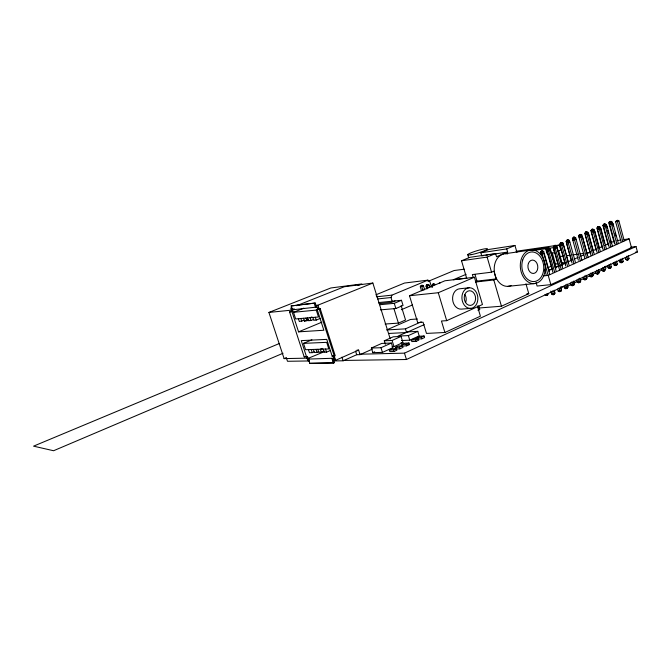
<?xml version="1.0" encoding="UTF-8"?>
<svg xmlns="http://www.w3.org/2000/svg" width="671" height="671" viewBox="0 0 671 671"><rect width="100%" height="100%" fill="white"/><g stroke="black" fill="none" stroke-linecap="round" stroke-linejoin="round"><path stroke-width="1.01" d="M392.241 301.472L391.025 297.538L391.914 295.148L427.88 280.159L429.775 281.334L431.512 287.096M421.497 290.761L420.281 286.76L421.69 285.309L423.451 285.863L424.668 289.864M426.924 289.025L426.026 286.072L426.563 284.982L428.165 284.529L429.222 285.167L429.817 287.138M431.939 285.36L433.357 283.883L435.16 284.445L431.939 285.36L432.535 287.339M547.695 294.863L548.274 293.73L544.936 294.644L546.026 295.324L547.695 294.863L546.026 295.324M554.187 291.835L554.766 290.702M550.79 291.097L551.637 294.074L553.609 294.686L555.009 293.152L554.171 290.174M560.62 288.84L561.199 287.708M557.601 289.05L558.155 291.029L559.253 291.709L560.931 291.256L561.518 290.107L560.688 287.146M564.051 285.989L564.613 288.01L565.712 288.689L567.381 288.228L567.968 287.096L567.121 284.068M573.286 282.927L573.864 281.812M570.442 283.019L571.004 285.024L572.095 285.695L573.764 285.242L574.342 284.11L573.504 281.099M576.783 280.067L577.337 282.063L578.419 282.734L580.08 282.281L580.667 281.149L579.828 278.155M583.049 277.148L583.602 279.136L584.676 279.807L586.337 279.354L586.915 278.23L586.093 275.244M540.918 254.435L540.348 252.43L540.935 251.306L542.604 250.828L543.695 251.482L549.373 271.596M589.264 274.254L589.809 276.234L590.883 276.905L592.535 276.452L593.114 275.328L592.292 272.359M595.412 271.394L595.949 273.365L597.014 274.028L598.666 273.575L599.245 272.46L598.431 269.499M543.795 253.428L541.824 252.883L540.407 254.384L543.795 253.428L549.683 274.28M552.527 269.616L546.89 249.604L548.282 248.136L550.22 248.664L555.848 268.685M552.87 272.258L547.024 251.516L548.433 250.031L550.396 250.56L556.234 271.327M601.484 268.509L602.038 270.522L603.103 271.176L604.739 270.732L605.317 269.616L604.487 266.597M607.515 265.699L608.06 267.704L609.117 268.358L610.753 267.914L611.331 266.806L610.509 263.795M558.943 266.731L553.357 246.819L554.741 245.36L556.67 245.88L562.256 265.808M559.522 269.859L553.575 248.681L554.984 247.196L556.938 247.725L562.592 267.914M565.301 263.879L559.765 244.051L561.141 242.6L563.07 243.112L568.605 262.957M613.487 262.923L614.032 264.919L615.081 265.565L616.708 265.12L617.286 264.022L616.473 261.019M565.678 265.951L560.067 245.871L561.459 244.403L563.414 244.923L569.016 265.02M571.591 261.053L566.098 241.317L567.473 239.874L569.394 240.386L575.383 262.151M566.492 243.095L567.876 241.627L569.83 242.147L566.492 243.095L572.053 263.074M619.4 260.172L619.937 262.16L620.985 262.806L622.604 262.361L623.183 261.262L622.378 258.276M625.263 257.438L625.791 259.417L626.831 260.063L628.45 259.618L629.029 258.528L628.224 255.559M578.36 260.239L572.38 238.608L573.747 237.173L575.668 237.677L581.958 260.306M572.849 240.344L574.225 238.884L576.171 239.396L572.849 240.344L574.426 239.656M584.886 258.41L578.603 235.932L579.954 234.498L581.874 235.001L587.41 255.089M582.462 236.67L580.516 236.167L579.148 237.609L582.462 236.67L588.199 257.488M590.254 253.261L584.76 233.273L586.102 231.847L588.022 232.342L593.516 252.346M591.067 255.617L585.372 234.917L586.739 233.474L588.677 233.978L594.095 253.713M596.309 250.543L590.857 230.639L592.191 229.23L594.103 229.717L599.278 248.639M597.073 252.388L591.554 232.241L592.904 230.816L594.841 231.31L600.352 251.474M602.306 247.851L596.896 228.039L598.222 226.63L600.134 227.108L604.454 242.977M606.408 248.74L600.939 228.668L599.002 228.174L597.66 229.599L603.137 249.654M608.236 245.183L602.877 225.456L603.455 224.382L605.066 223.921L606.106 224.533L607.171 228.484M609.142 246.945L603.715 226.974L605.049 225.557L606.987 226.043L612.405 246.031M614.267 243.07L608.807 222.898L609.377 221.824L610.987 221.363L612.019 221.984L613.109 226.018M615.089 244.261L609.713 224.382L611.038 222.973L612.967 223.451L618.343 243.355M620.985 241.602L615.651 221.816L616.968 220.415L618.897 220.885L624.231 240.696M552.736 294.762L554.422 294.301M565.712 288.689L567.381 288.228M572.095 285.695L573.764 285.242M578.419 282.734L580.08 282.281M584.676 279.807L586.337 279.354M597.014 274.028L598.666 273.575M603.103 271.176L604.739 270.732M609.117 268.358L610.753 267.914M615.081 265.565L616.708 265.12M626.831 260.063L628.45 259.618M620.667 260.516L619.945 260.86L618.914 260.214M566.92 286.458L571.575 284.286M573.428 283.414L577.152 281.677M579.945 280.369L583.669 278.633M586.462 277.333L590.178 275.588M592.04 274.724L595.764 272.988M598.557 271.68L602.281 269.943M555.009 293.152L551.637 294.074M561.518 290.107L558.155 291.029M567.968 287.096L564.613 288.01M574.342 284.11L571.004 285.024M580.667 281.149L577.337 282.063M586.915 278.23L583.602 279.136M593.114 275.328L589.809 276.234M599.245 272.46L595.949 273.365M605.317 269.616L602.038 270.522M611.331 266.806L608.06 267.704M617.286 264.022L614.032 264.919M623.183 261.262L619.937 262.16M629.029 258.528L625.791 259.417M342.789 360.453L406.441 359.505L637.45 251.935L635.999 246.509L630.807 247.196M359.69 354.221L404.47 353.147L635.999 246.509M478.675 308.031L501.455 306.219L528.782 293.672L525.93 283.724M444.915 332.489L441.451 321.015L446.693 320.663L482.449 304.525L474.414 277.24L444.957 280.772L409.495 295.743L417.689 322.583L423.065 322.231L426.471 333.42L444.915 332.489L480.402 316.192L477.366 305.909M536.054 282.382L537.094 286.031L550.841 284.647L631.47 247.582L629.121 238.842L624.089 239.555M394.003 351.503L396.871 350.203L396.385 348.626L392.233 348.752L389.373 350.052L389.859 351.621L394.003 351.503L393.516 349.926L389.373 350.052M399.849 348.819L403.003 347.377L402.516 345.808L398.549 345.942L395.404 347.377L395.882 348.937L399.849 348.819L399.362 347.243L395.404 347.377M416.02 341.396L418.796 340.13L418.318 338.578L414.108 338.763L411.331 340.021L411.809 341.573L416.02 341.396L415.542 339.845L411.331 340.021M421.799 338.805L424.55 337.547L424.08 335.995L419.845 336.196L417.094 337.446L417.572 338.989L421.799 338.805L421.321 337.253L417.094 337.446M406.626 345.85L409.444 344.567L408.966 343.007L404.772 343.166L401.963 344.441L402.441 346.001L406.626 345.85L406.148 344.29L401.963 344.441M478.004 310.346L479.782 309.541L478.683 305.8M415.542 339.845L418.318 338.578M393.516 349.926L396.385 348.626M399.362 347.243L402.516 345.808M421.321 337.253L424.08 335.995M406.148 344.29L408.966 343.007M392.049 346.689L393.994 346.622L402.969 342.562L401.073 336.431L393.231 336.808L384.29 340.793L385.38 344.273M382.445 352.392L392.837 347.687L391.394 343.049L381.715 343.426L371.382 348.039L372.833 352.644L382.445 352.392L380.985 347.729L371.382 348.039M401.535 340.524L409.771 340.18L419.182 335.911L417.781 331.348L407.44 331.902L398.079 336.087L408.354 335.584L417.781 331.348M372.833 352.644L374.703 351.797M543.325 275.932L548.224 275.387L629.121 238.842M384.29 340.793L392.082 340.457L401.073 336.431M555.194 267.427L558.96 265.741M560.839 264.902L565.536 262.797M548.71 270.547L552.493 268.853M555.336 267.578L559.128 265.884M561.023 265.028L565.754 262.906M567.649 262.059L572.388 259.937M574.284 259.09L578.075 257.387M580.91 256.121L583.753 254.846M586.597 253.571L590.388 251.877M593.231 250.602L596.066 249.327M598.909 248.052L601.753 246.777M604.596 245.502L608.387 243.808M611.222 242.533L614.066 241.258M380.985 347.729L391.394 343.049M332.816 360.948L343.124 360.797L356.712 354.724L360.059 354.64L372.179 349.214M388.652 333.47L406.551 332.522L424.215 324.63M417.505 318.977L410.434 319.48L386.555 329.964L405.418 328.857L421.245 321.828M333.596 360.361L334.309 362.675L333.395 363.078L309.792 363.338L308.408 359.077L332.883 358.255L333.596 360.361L335.609 360.319L358.624 350.094L360.059 354.64M547.955 267.687L551.705 266.018M554.514 264.768L557.324 263.51M307.427 356.435L306.462 356.444L307.897 360.738L308.853 360.746L307.427 356.435L306.538 356.821L301.271 340.625L326.777 339.375L332.187 356.259L333.101 355.856L334.603 360.335M332.187 356.259L335.24 355.806L320.184 308.626L317.106 309.23L323.841 330.241L298.561 331.86L292.011 311.705L289.562 311.948L304.181 356.871L306.538 356.821M385.137 324.018L398.415 323.12L405.544 320L401.124 305.632M309.792 363.338L334.309 362.675M323.17 349.121L324.177 352.25L326.559 352.183L330.333 350.53M558.146 251.172L560.788 250.015L559.388 244.99L515.957 251.306M475.605 282.021L493.797 279.958L496.188 278.91L493.931 271.159L491.533 272.191L472.359 274.565L473.198 277.408M317.853 349.297L318.834 352.325L321.3 352.258L324.118 351.025M307.201 358.725L324.823 351.461M308.408 359.077L309.297 358.691L308.165 358.717M556.737 246.131L559.388 244.99M475.378 281.795L476.955 281.115L496.188 278.91M540.994 253.244L542.688 252.766M547.611 250.384L549.297 249.906M554.171 247.549L555.848 247.079M560.654 244.747L562.332 244.278M567.079 241.971L568.748 241.501M573.437 239.228L575.097 238.75M579.727 236.502L581.388 236.033M585.959 233.81L587.611 233.34M592.132 231.143L593.785 230.673M598.247 228.501L599.882 228.039M604.303 225.884L605.938 225.422M610.291 223.3L611.918 222.831M616.23 220.734L617.857 220.264M308.45 349.616L309.465 352.745L312.25 352.669L314.112 351.856M322.197 348.4L320.319 349.214L321.3 352.258M599.178 228.945L597.66 229.599L600.939 228.668M304.181 356.871L305.07 356.486M550.396 250.56L547.024 251.516M556.938 247.725L553.575 248.681M563.414 244.923L560.067 245.871M588.677 233.978L585.372 234.917M594.841 231.31L591.554 232.241M606.987 226.043L603.715 226.974M612.967 223.451L609.713 224.382M618.897 220.885L615.651 221.816M313.374 349.448L314.347 352.451L317.039 352.376L318.91 351.562M540.935 251.306L542.604 250.828M549.138 248.018L548.324 248.362L548.593 249.36L546.89 249.604M555.596 245.234L554.791 245.578L555.068 246.567L553.357 246.819M560.344 242.944L561.996 242.474M566.685 240.218L568.329 239.748M572.967 237.509L574.602 237.039M579.182 234.833L580.818 234.364M585.338 232.183L586.966 231.713M591.436 229.557L593.055 229.088M597.475 226.949L599.094 226.488M603.455 224.382L605.066 223.921M609.377 221.824L610.987 221.363M540.348 252.43L543.695 251.482M548.593 249.36L550.22 248.664M555.068 246.567L556.67 245.88M559.765 244.051L563.07 243.112M566.098 241.317L569.394 240.386M572.38 238.608L575.668 237.677M578.603 235.932L581.874 235.001M584.76 233.273L588.022 232.342M590.857 230.639L594.103 229.717M596.896 228.039L600.134 227.108M602.877 225.456L606.106 224.533M608.807 222.898L612.019 221.984M357.945 285.494L361.803 283.942L330.828 287.976L268.92 312.434L284.101 358.608L285.997 357.786M409.495 295.743L438.28 292.724L474.414 277.24M401.359 309.725L412.581 304.902M380.398 309.885L395.873 308.517L403.053 305.456L401.468 300.289L378.897 302.537M303.518 343.359L326.685 342.336L328.798 348.928L305.582 349.708L303.518 343.359L311.898 339.811M283.053 353.248L53.579 450.736L33.55 446.156L279.119 343.611M439.094 283.481L439.983 283.112L439.237 283.196M379.887 304.718L394.28 303.334L401.468 300.289M466.102 274.322L453.328 279.74L466.152 278.197M429.222 285.167L426.026 286.072M483.825 255.576L481.753 255.877L480.855 252.791L506.739 248.899L507.653 252.095L496.54 256.767L495.601 253.554L469.876 257.32L461.522 260.767L466.79 278.591M432.476 284.261L434.095 283.799M395.085 300.927L391.512 302.428L379.014 303.653M420.818 285.678L422.394 285.225M423.451 285.863L420.281 286.76M426.563 284.982L428.165 284.529M428.006 281.426L454.108 270.53L464.198 269.197M461.522 260.767L487.129 257.094L495.601 253.554M506.739 248.899L514.967 245.46L516.938 252.338M298.561 331.86L321.904 322.172M312.837 317.475L313.743 320.285L316.242 320.084L320.067 318.507M480.855 252.791L488.974 249.436L514.967 245.46M303.485 318.28L304.408 321.124L308.794 320.142M307.603 317.92L308.509 320.713L310.967 320.512L313.818 319.337M375.835 294.854L404.504 283.045L427.88 280.159M311.965 316.93L310.061 317.71L310.967 320.512M298.427 318.708L299.341 321.535L304.626 320.176M304.408 321.124L308.19 319.572M316.267 310.094L318.482 316.989L295.651 318.951L293.495 312.309L316.267 310.094L318.197 309.314M317.106 309.23L320.184 308.626M318.088 308.828L317.492 306.974L292.413 309.826L291.147 305.942L315.236 303.04L315.991 305.389L317.945 305.179L372.858 283.045L390.212 338.872M291.147 305.942L315.236 303.04M293.495 312.309L303.854 308.157M291.306 309.742L294.225 308.811M292.413 309.826L293.311 309.465L292.338 309.566L291.826 307.939L290.769 308.031L291.843 311.445L292.917 311.344L292.338 309.566M289.562 311.948L291.843 311.445M292.011 311.705L292.917 311.344M296.607 305.708L344.298 286.743L372.858 283.045M485.896 255.274L487.976 254.972M490.048 254.67L493.151 254.217M495.223 253.906L507.653 252.095M505.255 253.697L548.752 247.414L545.657 248.74L547.075 253.747M532.204 250.669L553.198 247.658L554.615 252.715L550.849 253.227M617.026 240.554L621.061 239.983M560.168 256.523L563.288 256.112M566.399 255.701L569.52 255.29M572.631 254.879L577.832 254.192M579.903 253.915L584.064 253.37M587.175 252.959L590.295 252.548M635.37 252.195L637.45 251.935M561.392 263.007L565.46 262.504M548.475 269.767L550.497 269.532M621.715 262.462L622.604 262.361M376.389 296.825L391.914 295.148M469.063 287.775L459.702 288.773A10.208 7.918 84.9 0 0 452.631 299.601A10.208 7.918 84.9 0 0 461.43 309.121L470.807 308.375A10.333 7.96 84.9 0 0 476.301 292.321A10.333 7.96 84.9 0 0 462.562 293.537A10.333 7.96 84.9 0 0 470.807 308.375M377.58 298.947L391.025 297.538M591.654 276.544L592.535 276.452M508.006 286.341L534.292 283.615A16.918 12.422 83.7 0 0 542.73 257.547A16.918 12.422 83.7 0 0 521.275 259.149A16.918 12.422 83.7 0 0 534.292 283.615M268.92 312.434L291.818 310.111M560.704 287.054L564.848 286.651M526.769 293.864L528.782 293.672M560.067 291.331L560.931 291.256M401.006 342.638L402.969 342.562M407.767 344.626L409.444 344.567M356.938 350.145L358.624 350.094M335.609 360.319L334.888 358.205L332.883 358.255M284.101 358.608L307.645 358.138M309.398 360.956L287.49 361.283L286.332 357.76M613.068 262.931L614.108 263.577M607.171 265.682L608.211 266.328M617.119 220.583L622.763 241.359M341.942 357.14L343.124 360.797M305.976 318.062L306.899 320.923M316.058 349.356L317.039 352.376M311.227 349.524L312.25 352.669M300.876 318.499L301.791 321.334M355.546 351.101L356.712 354.724M314.254 303.435L315.546 307.469M331.977 358.658L333.395 363.078M315.336 317.257L316.242 320.084M325.544 349.037L326.559 352.183M319.203 309.021L334.326 356.209M317.945 305.179L319.077 308.735M315.991 305.389L316.527 307.075M611.172 223.158L616.867 244.018M610.249 221.682L610.543 222.621M334.133 355.823L334.888 358.205M605.183 225.741L610.912 246.702M604.319 224.24L604.613 225.179M546.647 294.485L546.882 295.248M615.508 264.223L615.819 265.221M392.082 340.457L393.994 346.622M599.128 228.366L604.898 249.419M598.339 226.815L598.633 227.763M405.418 328.857L406.551 332.522M394.28 303.334L395.873 308.517M393.952 308.685L398.415 323.12M404.47 353.147L406.441 359.505M553.609 294.686L552.527 290.937M408.354 335.584L409.771 340.18M593.013 231.009L598.834 252.162M541.824 252.883L542.067 253.663M592.3 229.415L592.585 230.371M422.923 290.602L421.522 285.594M438.28 292.724L446.693 320.663M428.064 287.876L427.284 284.898M586.84 233.676L592.56 254.41M586.202 232.049L586.488 233.005M548.282 248.136L548.509 248.907M548.433 250.031L548.668 250.803M560.126 291.633L559.06 287.901M580.046 234.699L580.323 235.664M580.608 236.368L586.37 257.194M475.018 274.498L476.955 281.115M467.796 254.762L468.66 257.706M487.129 257.094L491.533 272.191M493.797 279.958L501.455 306.219M573.822 237.375L574.108 238.348M574.309 239.094L580.39 261.011M554.741 245.36L554.959 246.123M554.984 247.196L555.211 247.976M566.584 288.605L565.536 284.89M567.54 240.084L567.817 241.065M567.951 241.845L574.082 263.862M548.031 275.026L541.858 253.126M548.224 275.387L550.841 284.647M544.617 269.264L546.303 275.219M552.342 253.026L555.731 265.079M554.607 272.065L548.475 250.266M561.199 242.818L561.476 243.799M561.526 244.621L567.423 265.741M571.91 281.837L572.967 285.611M558.507 250.333L562.147 263.342M561.115 269.121L555.034 247.431M584.533 275.966L585.557 279.715M578.259 278.884L579.299 282.65M561.141 242.6L561.35 243.363M590.748 273.072L591.763 276.813M602.977 267.301L603.984 271.084M596.905 270.212L597.903 273.936M609.008 264.491L610.006 268.266M605.46 266.219L606.005 268.207M615.022 233.089L615.835 236.117M620.901 258.956L621.874 262.705M607.708 230.455L608.513 233.424M610.392 240.327L611.189 243.288M614.988 261.715L615.97 265.464M626.773 256.23L627.729 259.962M567.473 239.874L567.674 240.637M541.782 251.18L542.051 252.187M573.747 237.173L573.94 237.937M579.954 234.498L580.147 235.261M586.102 231.847L586.286 232.611M592.191 229.23L592.367 229.985M598.222 226.63L598.398 227.385M604.194 224.055L604.361 224.819M433.214 284.168L433.399 285.192M511.117 285.544A16.381 12.263 83.7 0 1 494.326 271.336A16.381 12.263 83.7 0 1 507.67 253.89M465.112 294.946A7.272 5.645 84.9 0 1 465.724 302.168M528.421 263.376A6.727 4.94 83.7 0 0 533.168 273.474A6.727 4.94 83.7 0 0 537.001 263.451A6.727 4.94 83.7 0 0 528.421 263.376M522.701 260.063A14.854 10.904 83.7 0 0 534.124 281.56A14.854 10.904 83.7 0 0 541.547 258.679A14.854 10.904 83.7 0 0 522.701 260.063M464.693 294.837A7.364 5.67 84.9 0 0 470.556 305.414A7.364 5.67 84.9 0 0 474.481 293.982A7.364 5.67 84.9 0 0 464.693 294.837M471.143 254.678A10.266 1.216 -16.6 0 0 487.297 249.235A10.266 1.216 -16.6 0 0 474.472 251.541A10.266 1.216 -16.6 0 0 471.143 254.678"/></g></svg>
